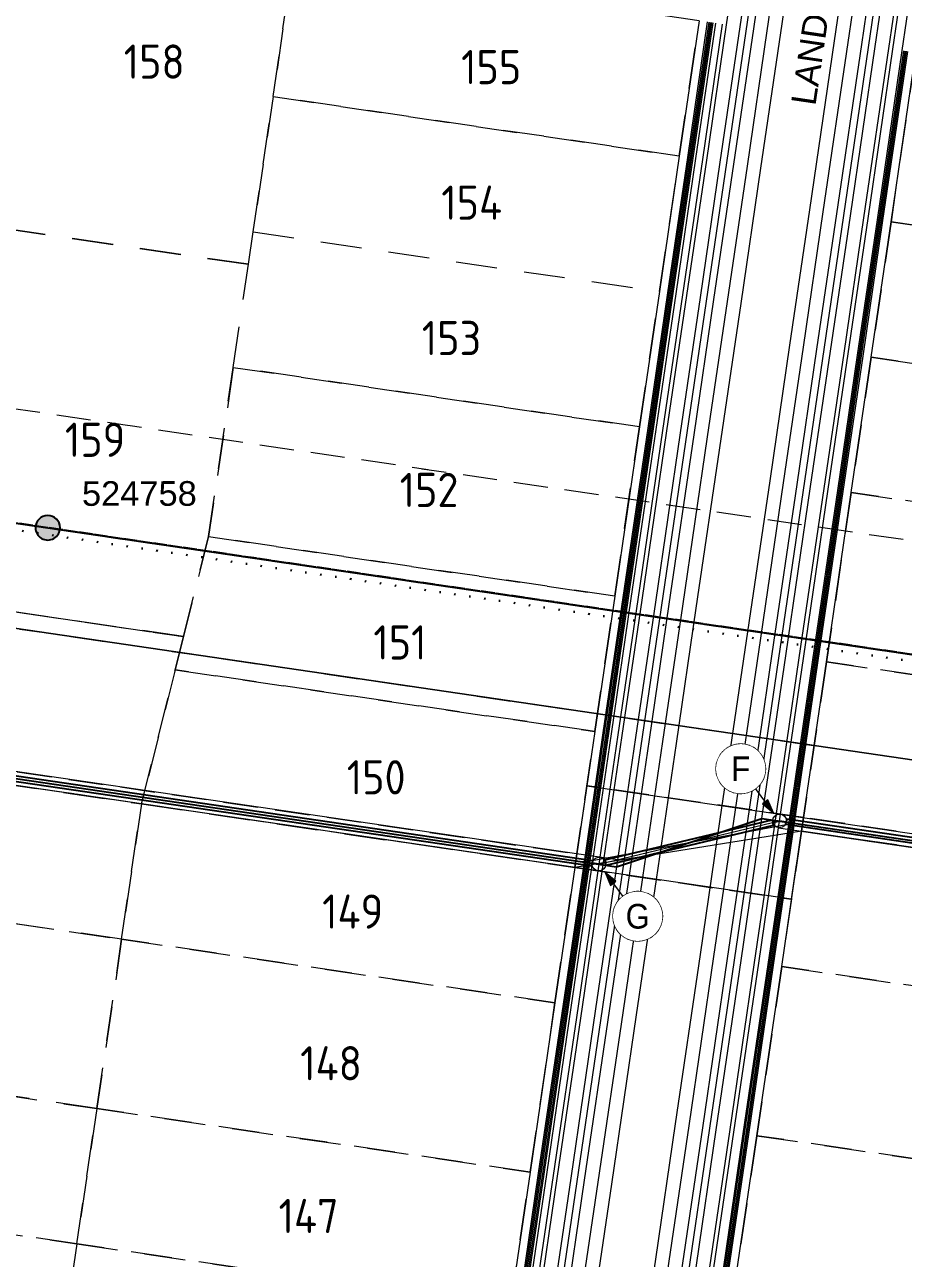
# Model space of a CAD drawing. Header units: metres. Extents: x 302924 to 306036, y 6267404 to 6269261.
# Drawn here: x 303963.4 to 304027.6, y 6268661.3 to 6268751.4 of the extents above; entities that cross this region are included whole.
import ezdxf
from ezdxf.enums import TextEntityAlignment as Align

# ---------------------------------------------------------------- set-up
doc = ezdxf.new("R2010")
doc.units = ezdxf.units.M
doc.set_wipeout_variables(frame=1)
for name, pattern in [('Cable Exist OH', [1, 1, 0]), ('Cable Remove', [1, 0, -1]), ('Dash', [5, 3, -2]), ('DASHED', [19.05, 12.7, -6.35]), ('HIDDEN2', [0.1875, 0.125, -0.0625])]:
    doc.linetypes.add(name, pattern=pattern)
doc.layers.get('0').update_dxf_attribs({"color": 6})
doc.layers.add('. Const Lines _SP', color=251, linetype='Continuous', lineweight=0, plot=False, transparency=0.4)
doc.layers.add('._ MGA Trench Outline (PL)', color=248, linetype='Continuous', lineweight=0, plot=False, transparency=0.6)
for name, color, linetype, lineweight, plot in [('. Const Lines Circles _SP', 251, 'Continuous', 0, False), ('._Cable_EW_70mm_Proposed', 90, 'Cable #', 0, False), ('._Cable_HV_240mm_Al_Proposed', 11, 'Cable x', 0, False), ('._Trenching HV_SP', 56, 'IE Trench HV', 0, False)]:
    doc.layers.add(name, color=color, linetype=linetype, lineweight=lineweight, plot=plot)
for name, color, linetype, lineweight, true_color, plot, transparency in [('. Const Lines_HV', 7, 'Continuous', 0, 0x990000, False, 0.4), ('. Const Lines_LV', 7, 'Continuous', 0, 0x000099, False, 0.4), ('. Const Lines_SL', 7, 'Continuous', 0, 0x009999, False, 0.4), ('. Const Lines_SP_Trench (PL)', 7, 'Continuous', 0, 0x990099, False, 0.4)]:
    doc.layers.add(name, color=color, linetype=linetype, lineweight=lineweight, true_color=true_color, plot=plot, transparency=transparency)
doc.layers.add('_Kerb Line_SP', color=60, linetype='Continuous', lineweight=13, transparency=0.6)
for name, color, linetype, lineweight in [('_Lot Layout Future', 151, 'Continuous', 13), ('_Lot Layout Future - Lot No', 155, 'Continuous', 13), ('_User Miscellaneous3', 51, 'Continuous', 13), ('_User_EW_Final', 82, 'Continuous', 20), ('_User_HV_Final', 1, 'Continuous', 25), ('_User_TR_Final', 6, 'Continuous', 25), ('Cadastre Easements_SP_NEW', 52, 'DASHED', 15), ('Cadastre Land Parcels_SP_EXT', 118, 'Continuous', 15), ('Cadastre Other Property_SP_EXT', 138, 'DASHED', 15), ('Cadastre Road Names_SP_HV_LV_SL_EXT', 211, 'Continuous', 15), ('MEN Earth', 3, 'Continuous', 20)]:
    doc.layers.add(name, color=color, linetype=linetype, lineweight=lineweight)
for name, color, linetype in [('Duct_SP_NEW', 2, 'Continuous'), ('OH_Details_SP_MISC', 7, 'Continuous'), ('SupportsOH_SP_TR_HV_LV_SL_EXT', 7, 'Continuous'), ('SupportsOH_SP_TR_HV_LV_SL_MOD', 3, 'Continuous'), ('Trench_SP_NEW', 2, 'Continuous')]:
    doc.layers.add(name, color=color, linetype=linetype)
doc.styles.add('LotNum', font='isocp.shx')
doc.styles.add('POLE_LABEL', font='arial.ttf', dxfattribs={"height": 2})
doc.styles.get("Standard").update_dxf_attribs({"font": 'arial.ttf'})
doc.linetypes.add('Cable #', pattern='A,4,-0.1,["#",Standard,S=1.6,R=0,X=0,Y=-0.8],-1.35', length=5.45)
doc.linetypes.add('Cable E UG', pattern='A,5,-0.1,["E",Standard,S=1.5,R=0,X=0,Y=-0.75],-1.45', length=6.55)
doc.linetypes.add('Cable x', pattern='A,5,-0.05,["X",Standard,S=1.5,R=0,X=0,Y=-0.75],-1.45', length=6.5)
doc.linetypes.add('IE Trench HV', pattern='A,4,-0.4,["/",Standard,S=2,R=0,X=0.25,Y=-1],-1.6', length=6)

# ---------------------------------------------------------------- blocks, each defined once
blk = doc.blocks.new('POLE_EXT')
blk.add_hatch(color=256).paths.add_polyline_path([(-0.9, 0, 1), (0.9, 0, 1)])
blk.add_lwpolyline([(-0.9, 0, 1), (0.9, 0, 1)], format="xyb", close=True)
at = {"flags": 8}
blk.add_attdef('pNumber', text='', height=1.8, dxfattribs=at).set_placement((2.5, 2.5), align=Align.MIDDLE_CENTER)
at = {"style": 'POLE_LABEL', "flags": 9}
for tag, p in [('STRUCTURE_PLANT_NUMBER', (1.355, 0.028)), ('STREET_CODE', (1.355, -0.2))]:
    blk.add_attdef(tag, text='', height=0.2, dxfattribs=at).set_placement(p, align=Align.MIDDLE_LEFT)
at = {"flags": 9}
for tag, p in [('OWNED_BY', (1.355, -0.4)), ('SPECIAL_USE', (1.355, -0.8)), ('STATE', (1.355, -1)), ('PARENT', (1.355, -0.6)), ('cLV', (1.355, -1.4)), ('hDepth', (1.355, -1.6)), ('hDia', (1.355, -1.8)), ('USAGE', (1.355, -1.2)), ('cHV', (1.355, -2)), ('LBRACKET', (1.355, -2.2)), ('LExisting', (1.355, -2.4)), ('LANTNUMBER', (1.355, -2.6)), ('LOther', (1.355, -2.8)), ('cLinedev', (1.355, -3.4)), ('LRemove', (1.355, -3)), ('LEGEND', (1.355, -3.2)), ('LOCATION', (1.355, -3.6)), ('pExisting', (1.355, -3.8)), ('pFooting', (1.355, -4.4)), ('pNew', (1.355, -4.6)), ('PFNUMBER', (1.355, -4)), ('NEWPFNUMBER', (1.355, -4.2)), ('pRelocate', (1.355, -5)), ('pRemove', (1.355, -5.2)), ('pReplace', (1.355, -5.4)), ('cspan', (1.355, -6)), ('STREETNAME', (1.355, -6.2)), ('SUBURB', (1.355, -6.4)), ('pStay', (1.355, -5.6)), ('pType', (1.355, -5.8)), ('OPERATED_BY', (1.355, -7.014)), ('NOTES', (1.355, -6.6)), ('MAINTAINED_BY', (1.355, -6.814))]:
    blk.add_attdef(tag, text='', height=0.2, dxfattribs=at).set_placement(p, align=Align.MIDDLE_LEFT)
at = {"flags": 1}
blk.add_attdef('Z', (1.355, -7.328), '', height=0.2, dxfattribs=at)
blk = doc.blocks.new('*U85')
h = blk.add_hatch(color=256)
h.dxf.hatch_style = 1
h.paths.add_polyline_path([(1.991, -2.258), (1.59, -2.556), (2.388, -3.209)])
blk.add_line((2.388, -3.209), (1.074, -1.444))
at = {"linetype": 'Continuous', "flags": 128}
blk.add_lwpolyline([(0, 1.8), (-0.088, 1.798), (-0.176, 1.791), (-0.264, 1.781), (-0.351, 1.765), (-0.437, 1.746), (-0.523, 1.722), (-0.606, 1.695), (-0.689, 1.663), (-0.77, 1.627), (-0.849, 1.587), (-0.925, 1.544), (-1, 1.497), (-1.072, 1.446), (-1.142, 1.391), (-1.209, 1.334), (-1.273, 1.273), (-1.334, 1.209), (-1.391, 1.142), (-1.446, 1.072), (-1.497, 1), (-1.544, 0.925), (-1.587, 0.849), (-1.627, 0.77), (-1.663, 0.689), (-1.695, 0.606), (-1.722, 0.523), (-1.746, 0.437), (-1.765, 0.351), (-1.781, 0.264), (-1.791, 0.176), (-1.798, 0.088), (-1.8, 0), (-1.798, -0.088), (-1.791, -0.176), (-1.781, -0.264), (-1.765, -0.351), (-1.746, -0.437), (-1.722, -0.523), (-1.695, -0.606), (-1.663, -0.689), (-1.627, -0.77), (-1.587, -0.849), (-1.544, -0.925), (-1.497, -1), (-1.446, -1.072), (-1.391, -1.142), (-1.334, -1.209), (-1.273, -1.273), (-1.209, -1.334), (-1.142, -1.391), (-1.072, -1.446), (-1, -1.497), (-0.925, -1.544), (-0.849, -1.587), (-0.77, -1.627), (-0.689, -1.663), (-0.606, -1.695), (-0.523, -1.722), (-0.437, -1.746), (-0.351, -1.765), (-0.264, -1.781), (-0.176, -1.791), (-0.088, -1.798), (0, -1.8), (0.088, -1.798), (0.176, -1.791), (0.264, -1.781), (0.351, -1.765), (0.437, -1.746), (0.523, -1.722), (0.606, -1.695), (0.689, -1.663), (0.77, -1.627), (0.849, -1.587), (0.925, -1.544), (1, -1.497), (1.072, -1.446), (1.142, -1.391), (1.209, -1.334), (1.273, -1.273), (1.334, -1.209), (1.391, -1.142), (1.446, -1.072), (1.497, -1), (1.544, -0.925), (1.587, -0.849), (1.627, -0.77), (1.663, -0.689), (1.695, -0.606), (1.722, -0.523), (1.746, -0.437), (1.765, -0.351), (1.781, -0.264), (1.791, -0.176), (1.798, -0.088), (1.8, 0), (1.798, 0.088), (1.791, 0.176), (1.781, 0.264), (1.765, 0.351), (1.746, 0.437), (1.722, 0.523), (1.695, 0.606), (1.663, 0.689), (1.627, 0.77), (1.587, 0.849), (1.544, 0.925), (1.497, 1), (1.446, 1.072), (1.391, 1.142), (1.334, 1.209), (1.273, 1.273), (1.209, 1.334), (1.142, 1.391), (1.072, 1.446), (1, 1.497), (0.925, 1.544), (0.849, 1.587), (0.77, 1.627), (0.689, 1.663), (0.606, 1.695), (0.523, 1.722), (0.437, 1.746), (0.351, 1.765), (0.264, 1.781), (0.176, 1.791), (0.088, 1.798)], close=True, dxfattribs=at)
at = {"flags": 128}
blk.add_lwpolyline([(1.991, -2.258), (1.59, -2.556), (2.388, -3.209), (1.991, -2.258)], dxfattribs=at)
blk.add_circle((0, 0), 1.8)
at = {"width": 0.9}
blk.add_attdef('CODE', text='', height=1.8, dxfattribs=at).set_placement((0, 0), align=Align.MIDDLE_CENTER)
at = {"flags": 1}
blk.add_attdef('Z', (0, 0), '', height=0.2, dxfattribs=at)
at = {"linetype": 'Continuous'}
blk.add_wipeout([(0, 1.8), (-0.088, 1.798), (-0.176, 1.791), (-0.264, 1.781), (-0.351, 1.765), (-0.437, 1.746), (-0.523, 1.722), (-0.606, 1.695), (-0.689, 1.663), (-0.77, 1.627), (-0.849, 1.587), (-0.925, 1.544), (-1, 1.497), (-1.072, 1.446), (-1.142, 1.391), (-1.209, 1.334), (-1.273, 1.273), (-1.334, 1.209), (-1.391, 1.142), (-1.446, 1.072), (-1.497, 1), (-1.544, 0.925), (-1.587, 0.849), (-1.627, 0.77), (-1.663, 0.689), (-1.695, 0.606), (-1.722, 0.523), (-1.746, 0.437), (-1.765, 0.351), (-1.781, 0.264), (-1.791, 0.176), (-1.798, 0.088), (-1.8, 0), (-1.798, -0.088), (-1.791, -0.176), (-1.781, -0.264), (-1.765, -0.351), (-1.746, -0.437), (-1.722, -0.523), (-1.695, -0.606), (-1.663, -0.689), (-1.627, -0.77), (-1.587, -0.849), (-1.544, -0.925), (-1.497, -1), (-1.446, -1.072), (-1.391, -1.142), (-1.334, -1.209), (-1.273, -1.273), (-1.209, -1.334), (-1.142, -1.391), (-1.072, -1.446), (-1, -1.497), (-0.925, -1.544), (-0.849, -1.587), (-0.77, -1.627), (-0.689, -1.663), (-0.606, -1.695), (-0.523, -1.722), (-0.437, -1.746), (-0.351, -1.765), (-0.264, -1.781), (-0.176, -1.791), (-0.088, -1.798), (0, -1.8), (0.088, -1.798), (0.176, -1.791), (0.264, -1.781), (0.351, -1.765), (0.437, -1.746), (0.523, -1.722), (0.606, -1.695), (0.689, -1.663), (0.77, -1.627), (0.849, -1.587), (0.925, -1.544), (1, -1.497), (1.072, -1.446), (1.142, -1.391), (1.209, -1.334), (1.273, -1.273), (1.334, -1.209), (1.391, -1.142), (1.446, -1.072), (1.497, -1), (1.544, -0.925), (1.587, -0.849), (1.627, -0.77), (1.663, -0.689), (1.695, -0.606), (1.722, -0.523), (1.746, -0.437), (1.765, -0.351), (1.781, -0.264), (1.791, -0.176), (1.798, -0.088), (1.8, 0), (1.798, 0.088), (1.791, 0.176), (1.781, 0.264), (1.765, 0.351), (1.746, 0.437), (1.722, 0.523), (1.695, 0.606), (1.663, 0.689), (1.627, 0.77), (1.587, 0.849), (1.544, 0.925), (1.497, 1), (1.446, 1.072), (1.391, 1.142), (1.334, 1.209), (1.273, 1.273), (1.209, 1.334), (1.142, 1.391), (1.072, 1.446), (1, 1.497), (0.925, 1.544), (0.849, 1.587), (0.77, 1.627), (0.689, 1.663), (0.606, 1.695), (0.523, 1.722), (0.437, 1.746), (0.351, 1.765), (0.264, 1.781), (0.176, 1.791), (0.088, 1.798)], dxfattribs=at)
blk = doc.blocks.new('*U86')
h = blk.add_hatch(color=256)
h.dxf.hatch_style = 1
h.paths.add_polyline_path([(-1.991, 2.258), (-1.59, 2.556), (-2.388, 3.209)])
blk.add_line((-2.388, 3.209), (-1.074, 1.444))
at = {"flags": 128}
blk.add_lwpolyline([(-1.991, 2.258), (-1.59, 2.556), (-2.388, 3.209), (-1.991, 2.258)], dxfattribs=at)
at = {"linetype": 'Continuous', "flags": 128}
blk.add_lwpolyline([(0, 1.8), (-0.088, 1.798), (-0.176, 1.791), (-0.264, 1.781), (-0.351, 1.765), (-0.437, 1.746), (-0.523, 1.722), (-0.606, 1.695), (-0.689, 1.663), (-0.77, 1.627), (-0.849, 1.587), (-0.925, 1.544), (-1, 1.497), (-1.072, 1.446), (-1.142, 1.391), (-1.209, 1.334), (-1.273, 1.273), (-1.334, 1.209), (-1.391, 1.142), (-1.446, 1.072), (-1.497, 1), (-1.544, 0.925), (-1.587, 0.849), (-1.627, 0.77), (-1.663, 0.689), (-1.695, 0.606), (-1.722, 0.523), (-1.746, 0.437), (-1.765, 0.351), (-1.781, 0.264), (-1.791, 0.176), (-1.798, 0.088), (-1.8, 0), (-1.798, -0.088), (-1.791, -0.176), (-1.781, -0.264), (-1.765, -0.351), (-1.746, -0.437), (-1.722, -0.523), (-1.695, -0.606), (-1.663, -0.689), (-1.627, -0.77), (-1.587, -0.849), (-1.544, -0.925), (-1.497, -1), (-1.446, -1.072), (-1.391, -1.142), (-1.334, -1.209), (-1.273, -1.273), (-1.209, -1.334), (-1.142, -1.391), (-1.072, -1.446), (-1, -1.497), (-0.925, -1.544), (-0.849, -1.587), (-0.77, -1.627), (-0.689, -1.663), (-0.606, -1.695), (-0.523, -1.722), (-0.437, -1.746), (-0.351, -1.765), (-0.264, -1.781), (-0.176, -1.791), (-0.088, -1.798), (0, -1.8), (0.088, -1.798), (0.176, -1.791), (0.264, -1.781), (0.351, -1.765), (0.437, -1.746), (0.523, -1.722), (0.606, -1.695), (0.689, -1.663), (0.77, -1.627), (0.849, -1.587), (0.925, -1.544), (1, -1.497), (1.072, -1.446), (1.142, -1.391), (1.209, -1.334), (1.273, -1.273), (1.334, -1.209), (1.391, -1.142), (1.446, -1.072), (1.497, -1), (1.544, -0.925), (1.587, -0.849), (1.627, -0.77), (1.663, -0.689), (1.695, -0.606), (1.722, -0.523), (1.746, -0.437), (1.765, -0.351), (1.781, -0.264), (1.791, -0.176), (1.798, -0.088), (1.8, 0), (1.798, 0.088), (1.791, 0.176), (1.781, 0.264), (1.765, 0.351), (1.746, 0.437), (1.722, 0.523), (1.695, 0.606), (1.663, 0.689), (1.627, 0.77), (1.587, 0.849), (1.544, 0.925), (1.497, 1), (1.446, 1.072), (1.391, 1.142), (1.334, 1.209), (1.273, 1.273), (1.209, 1.334), (1.142, 1.391), (1.072, 1.446), (1, 1.497), (0.925, 1.544), (0.849, 1.587), (0.77, 1.627), (0.689, 1.663), (0.606, 1.695), (0.523, 1.722), (0.437, 1.746), (0.351, 1.765), (0.264, 1.781), (0.176, 1.791), (0.088, 1.798)], close=True, dxfattribs=at)
blk.add_circle((0, 0), 1.8)
at = {"width": 0.9}
blk.add_attdef('CODE', text='', height=1.8, dxfattribs=at).set_placement((0, 0), align=Align.MIDDLE_CENTER)
at = {"flags": 1}
blk.add_attdef('Z', (0, 0), '', height=0.2, dxfattribs=at)
at = {"linetype": 'Continuous'}
blk.add_wipeout([(0, 1.8), (-0.088, 1.798), (-0.176, 1.791), (-0.264, 1.781), (-0.351, 1.765), (-0.437, 1.746), (-0.523, 1.722), (-0.606, 1.695), (-0.689, 1.663), (-0.77, 1.627), (-0.849, 1.587), (-0.925, 1.544), (-1, 1.497), (-1.072, 1.446), (-1.142, 1.391), (-1.209, 1.334), (-1.273, 1.273), (-1.334, 1.209), (-1.391, 1.142), (-1.446, 1.072), (-1.497, 1), (-1.544, 0.925), (-1.587, 0.849), (-1.627, 0.77), (-1.663, 0.689), (-1.695, 0.606), (-1.722, 0.523), (-1.746, 0.437), (-1.765, 0.351), (-1.781, 0.264), (-1.791, 0.176), (-1.798, 0.088), (-1.8, 0), (-1.798, -0.088), (-1.791, -0.176), (-1.781, -0.264), (-1.765, -0.351), (-1.746, -0.437), (-1.722, -0.523), (-1.695, -0.606), (-1.663, -0.689), (-1.627, -0.77), (-1.587, -0.849), (-1.544, -0.925), (-1.497, -1), (-1.446, -1.072), (-1.391, -1.142), (-1.334, -1.209), (-1.273, -1.273), (-1.209, -1.334), (-1.142, -1.391), (-1.072, -1.446), (-1, -1.497), (-0.925, -1.544), (-0.849, -1.587), (-0.77, -1.627), (-0.689, -1.663), (-0.606, -1.695), (-0.523, -1.722), (-0.437, -1.746), (-0.351, -1.765), (-0.264, -1.781), (-0.176, -1.791), (-0.088, -1.798), (0, -1.8), (0.088, -1.798), (0.176, -1.791), (0.264, -1.781), (0.351, -1.765), (0.437, -1.746), (0.523, -1.722), (0.606, -1.695), (0.689, -1.663), (0.77, -1.627), (0.849, -1.587), (0.925, -1.544), (1, -1.497), (1.072, -1.446), (1.142, -1.391), (1.209, -1.334), (1.273, -1.273), (1.334, -1.209), (1.391, -1.142), (1.446, -1.072), (1.497, -1), (1.544, -0.925), (1.587, -0.849), (1.627, -0.77), (1.663, -0.689), (1.695, -0.606), (1.722, -0.523), (1.746, -0.437), (1.765, -0.351), (1.781, -0.264), (1.791, -0.176), (1.798, -0.088), (1.8, 0), (1.798, 0.088), (1.791, 0.176), (1.781, 0.264), (1.765, 0.351), (1.746, 0.437), (1.722, 0.523), (1.695, 0.606), (1.663, 0.689), (1.627, 0.77), (1.587, 0.849), (1.544, 0.925), (1.497, 1), (1.446, 1.072), (1.391, 1.142), (1.334, 1.209), (1.273, 1.273), (1.209, 1.334), (1.142, 1.391), (1.072, 1.446), (1, 1.497), (0.925, 1.544), (0.849, 1.587), (0.77, 1.627), (0.689, 1.663), (0.606, 1.695), (0.523, 1.722), (0.437, 1.746), (0.351, 1.765), (0.264, 1.781), (0.176, 1.791), (0.088, 1.798)], dxfattribs=at)

msp = doc.modelspace()

# ---------------------------------------------------------------- linework, layer by layer
at = {"layer": '. Const Lines _SP', "linetype": 'Continuous', "lineweight": 0, "flags": 128}
for points in [[(304004.5019, 6268695.8298), (304085.3358, 6268683.964)], [(304005.3793, 6268690.1017), (304018.5777, 6268693.2582)], [(304017.2915, 6268693.447), (304085.2631, 6268683.4693)], [(304018.5051, 6268692.7635), (304085.1905, 6268682.9746)]]:
    msp.add_lwpolyline(points, dxfattribs=at)
at = {"layer": '. Const Lines Circles _SP', "lineweight": 0}
for centre in [(304018.5777, 6268693.2582), (304005.3793, 6268690.1017)]:
    msp.add_circle(centre, 0.5, dxfattribs=at)
at = {"layer": '. Const Lines_HV', "linetype": 'Continuous', "lineweight": 0, "flags": 128}
for points in [[(304017.5708, 6268764.2017), (304015.676, 6268751.2951), (304014.2236, 6268741.4011), (304012.7712, 6268731.5072), (304011.3189, 6268721.6132), (304009.5036, 6268709.2458), (304008.0511, 6268699.3517), (304006.5929, 6268689.4182), (304005.1405, 6268679.5243), (304003.3251, 6268667.1568), (304001.8728, 6268657.2628)], [(304019.5484, 6268763.903), (304017.6548, 6268751.0046), (304016.2024, 6268741.1107), (304014.75, 6268731.2167), (304013.2977, 6268721.3228), (304011.4824, 6268708.9553), (304010.0299, 6268699.0613), (304008.5717, 6268689.1277), (304007.1193, 6268679.2338), (304005.3039, 6268666.8663), (304003.8515, 6268656.9724)]]:
    msp.add_lwpolyline(points, dxfattribs=at)
at = {"layer": '. Const Lines_LV', "linetype": 'Continuous', "lineweight": 0, "flags": 128}
for points in [[(304016.582, 6268764.351), (304014.6866, 6268751.4403), (304013.2342, 6268741.5464), (304011.7818, 6268731.6524), (304010.3295, 6268721.7585), (304008.5142, 6268709.391), (304007.0617, 6268699.497), (304005.6035, 6268689.5635), (304004.1511, 6268679.6695), (304002.3357, 6268667.302), (304000.8834, 6268657.4081)], [(304018.5596, 6268764.0523), (304016.6654, 6268751.1498), (304015.213, 6268741.2559), (304013.7606, 6268731.362), (304012.3083, 6268721.468), (304010.493, 6268709.1006), (304009.0405, 6268699.2065), (304007.5823, 6268689.273), (304006.1299, 6268679.379), (304004.3145, 6268667.0116), (304002.8621, 6268657.1176)], [(304020.5372, 6268763.7537), (304018.6442, 6268750.8593), (304017.1918, 6268740.9654), (304015.7394, 6268731.0715), (304014.287, 6268721.1775), (304012.4718, 6268708.8101), (304011.0193, 6268698.916), (304009.5611, 6268688.9825), (304008.1087, 6268679.0886), (304006.2933, 6268666.7211), (304004.8409, 6268656.8271)]]:
    msp.add_lwpolyline(points, dxfattribs=at)
at = {"layer": '. Const Lines_SP_Trench (PL)', "linetype": 'Continuous', "lineweight": 0, "flags": 128}
msp.add_lwpolyline([(304014.3898, 6268751.4839), (304012.9374, 6268741.59), (304011.485, 6268731.696), (304010.0326, 6268721.802), (304008.2174, 6268709.4346), (304006.7649, 6268699.5406), (304005.3067, 6268689.607), (304003.8543, 6268679.7131), (304002.0389, 6268667.3456), (304000.5865, 6268657.4516)], dxfattribs=at)
at = {"layer": '_Kerb Line_SP', "linetype": 'Continuous', "flags": 128}
msp.add_lwpolyline([(304078.4198, 6268624.4559), (304102.3787, 6268787.6766, 0.450994), (304094.1558, 6268797.4103, 0.0079076), (304070.9429, 6268797.3797), (304039.0463, 6268796.558, 0.3648308), (304030.8542, 6268789.2965), (304008.1789, 6268634.8113)], format="xyb", dxfattribs=at)
at = {"layer": '_Lot Layout Future', "linetype": 'Dash', "transparency": 33554585}
for points in [[(304060.1988, 6268744.7593), (304028.5381, 6268749.4069), (304026.7227, 6268737.0395), (304058.3834, 6268732.3918)], [(304058.3834, 6268732.3918), (304026.7227, 6268737.0395), (304025.2703, 6268727.1455), (304056.9311, 6268722.4979)], [(304056.9311, 6268722.4979), (304025.2703, 6268727.1455), (304023.8179, 6268717.2515), (304055.4787, 6268712.6039)], [(304055.4787, 6268712.6039), (304023.8179, 6268717.2515), (304022.0025, 6268704.8841), (304053.6632, 6268700.2364)], [(304053.6632, 6268700.2364), (304022.0025, 6268704.8841), (304020.1871, 6268692.5166), (304051.8478, 6268687.869)], [(304051.8478, 6268687.869), (304020.1871, 6268692.5166), (304018.7347, 6268682.6226), (304050.3954, 6268677.975)], [(304050.3954, 6268677.975), (304018.7347, 6268682.6226), (304016.9193, 6268670.2552), (304048.58, 6268665.6075)], [(304048.58, 6268665.6075), (304016.9193, 6268670.2552), (304015.4669, 6268660.3612), (304047.1276, 6268655.7136)], [(303998.9046, 6268657.6985), (303967.2439, 6268662.3463), (303965.7915, 6268652.4523), (303997.5848, 6268647.7869)]]:
    msp.add_lwpolyline(points, close=True, dxfattribs=at)
for points in [[(303974.4136, 6268704.2898), (303975.0235, 6268706.727), (303957.9469, 6268709.2339), (303935.0673, 6268712.5926, -0.0208149), (303936.5724, 6268699.6972), (303971.964, 6268694.5017)], [(303971.964, 6268694.5017), (303936.5724, 6268699.6972, -0.0163165), (303936.9992, 6268689.5274), (303970.5117, 6268684.6078)], [(303970.5117, 6268684.6078), (303936.9992, 6268689.5274, -0.0201728), (303936.6089, 6268676.9507), (303968.6962, 6268672.2403)], [(303968.6962, 6268672.2403), (303936.6089, 6268676.9507, -0.0160441), (303935.5754, 6268666.9953), (303967.2439, 6268662.3463)], [(303967.2439, 6268662.3463), (303935.5754, 6268666.9953, -0.0025013), (303935.3565, 6268665.4499), (303934.2099, 6268657.0885), (303965.7915, 6268652.4523)]]:
    msp.add_lwpolyline(points, format="xyb", close=True, dxfattribs=at)
at = {"layer": 'Cadastre Easements_SP_NEW', "color": 2, "ltscale": 0.2}
msp.add_lwpolyline([(304083.6538, 6268684.2109), (304020.3323, 6268693.506), (304020.1871, 6268692.5166), (304083.5085, 6268683.2213)], close=True, dxfattribs=at)
at = {"layer": 'Cadastre Land Parcels_SP_EXT', "linetype": 'Continuous'}
for points in [[(304172.2997, 6268692.523), (304179.2785, 6268740.16), (303934.5604, 6268776.5535), (303895.2382, 6268782.3999), (303860.356, 6268787.5873), (303857.464, 6268766.026), (303854.4032, 6268743.2121), (303851.7737, 6268723.6085), (304170.0147, 6268676.9295), (304172.2997, 6268692.523)], [(304170.0147, 6268676.9295), (303851.7737, 6268723.6085), (303842.2536, 6268660.1704), (303917.1958, 6268649.2305), (303933.0275, 6268646.9186), (303964.6899, 6268642.2965), (303996.3514, 6268637.6743), (304012.183, 6268635.3632), (304043.8454, 6268630.7399), (304075.5077, 6268626.1175), (304091.3384, 6268623.8062), (304125.9696, 6268618.7491), (304160.7015, 6268613.6781), (304170.0147, 6268676.9295)]]:
    msp.add_lwpolyline(points, close=True, dxfattribs=at)
at = {"layer": 'Duct_SP_NEW'}
for p, q in [((304005.8191, 6268690.4125), (304018.0449, 6268693.3364)), ((304005.9121, 6268690.0235), (304018.1379, 6268692.9474)), ((304018.0449, 6268693.3364), (304018.0914, 6268693.1419)), ((304018.1379, 6268692.9474), (304018.0914, 6268693.1419)), ((304019.0434, 6268692.9877), (304019.0724, 6268693.1856)), ((304084.7394, 6268683.344), (304019.0434, 6268692.9877)), ((304019.1014, 6268693.3835), (304019.0724, 6268693.1856)), ((304084.7975, 6268683.7398), (304019.1014, 6268693.3835)), ((304004.8556, 6268689.9765), (304004.8846, 6268690.1744)), ((304004.9136, 6268690.3722), (304004.8846, 6268690.1744)), ((304005.8191, 6268690.4125), (304005.8656, 6268690.218)), ((304005.9121, 6268690.0235), (304005.8656, 6268690.218))]:
    msp.add_line(p, q, dxfattribs=at)
at = {"layer": 'Trench_SP_NEW', "color": 2, "linetype": 'IE Trench HV', "flags": 128}
for points in [[(304018.0914, 6268693.1419), (304018.5777, 6268693.2582)], [(304018.5777, 6268693.2582), (304019.0724, 6268693.1856)], [(304005.8656, 6268690.218), (304005.3793, 6268690.1017), (304004.8846, 6268690.1743)]]:
    msp.add_lwpolyline(points, dxfattribs=at)

# ---------------------------------------------------------------- block references
at = {"layer": 'SupportsOH_SP_TR_HV_LV_SL_MOD'}
ref = msp.add_blockref('POLE_EXT', (303965.112, 6268714.683), dxfattribs=dict(at, rotation=0.02981199448315409))
ref.add_attrib('ASSET_NUM', '524758', dxfattribs={"layer": 'SupportsOH_SP_TR_HV_LV_SL_EXT', "height": 1.8, "rotation": 0.029812, "style": 'POLE_LABEL'}).set_placement((303971.8062, 6268717.1865), align=Align.MIDDLE_CENTER)

# ---------------------------------------------------------------- texts
at = {"layer": 'Cadastre Road Names_SP_HV_LV_SL_EXT'}
msp.add_text('LANDON ST', height=1.8, rotation=81.610379, dxfattribs=at).set_placement((304021.1936, 6268745.4716))

# ---------------------------------------------------------------- next in the draw order: texts
at = {"layer": '_Lot Layout Future - Lot No', "linetype": 'Continuous', "transparency": 33554585, "char_height": 2.5, "attachment_point": 5, "style": 'LotNum', "bg_fill": 3, "box_fill_scale": 1.1, "bg_fill_color": 256, "bg_fill_transparency": 0}
for s, insert in [('158', (303972.8895, 6268748.7474)), ('155', (303997.5095, 6268748.3474)), ('154', (303996.0872, 6268738.4419)), ('153', (303994.6095, 6268728.5474)), ('159', (303968.5718, 6268721.1129)), ('152', (303992.9695, 6268717.4474)), ('151', (303990.8434, 6268706.3005)), ('150', (303989.1095, 6268696.4474)), ('149', (303987.3918, 6268686.6329)), ('148', (303985.8095, 6268675.5474)), ('147', (303984.1695, 6268664.3874))]:
    msp.add_mtext(s, dxfattribs=dict(at, insert=insert))

# ---------------------------------------------------------------- next in the draw order: linework, layer by layer
at = {"layer": '. Const Lines _SP', "linetype": 'Continuous', "lineweight": 0, "flags": 128}
for points in [[(304006.7381, 6268690.4076), (303933.6744, 6268701.1334)], [(304006.6655, 6268689.9129), (303933.4879, 6268700.6554)], [(304019.4551, 6268687.53), (303933.5292, 6268700.144)]]:
    msp.add_lwpolyline(points, dxfattribs=at)
at = {"layer": '. Const Lines_HV', "linetype": 'Continuous', "lineweight": 0, "flags": 128}
for points in [[(303992.8135, 6268540.811), (303994.2673, 6268550.7056), (303995.7212, 6268560.5993), (303997.5384, 6268572.9678), (303999.3555, 6268585.3353), (304001.5359, 6268600.1766), (304002.9897, 6268610.0714), (304005.0251, 6268623.9233), (304006.8455, 6268636.3089), (304008.7056, 6268648.7271), (304010.5199, 6268661.0874), (304011.9723, 6268670.9813), (304013.7877, 6268683.3488), (304015.2401, 6268693.2428), (304017.0555, 6268705.6102), (304018.871, 6268717.9777), (304020.3233, 6268727.8717), (304021.7757, 6268737.7656), (304023.5911, 6268750.1331), (304025.4858, 6268763.0388), (304029.6778, 6268790.3309)], [(303994.7922, 6268540.5202), (303996.2461, 6268550.4149), (303997.7, 6268560.3085), (303999.5171, 6268572.677), (304001.3342, 6268585.0446), (304003.5146, 6268599.8859), (304004.9685, 6268609.7807), (304007.0039, 6268623.6326), (304008.8239, 6268636.0153), (304010.6839, 6268648.4338), (304012.4987, 6268660.7969), (304013.9511, 6268670.6909), (304015.7665, 6268683.0583), (304017.2189, 6268692.9523), (304019.0343, 6268705.3198), (304020.8498, 6268717.6872), (304022.3021, 6268727.5812), (304023.7545, 6268737.4752), (304025.5699, 6268749.8426), (304027.4636, 6268762.7417), (304031.5428, 6268789.2997)]]:
    msp.add_lwpolyline(points, dxfattribs=at)
at = {"layer": '. Const Lines_LV', "linetype": 'Continuous', "lineweight": 0, "flags": 128}
for points in [[(303991.8241, 6268540.9563), (303993.278, 6268550.851), (303994.7318, 6268560.7447), (303996.549, 6268573.1131), (303998.3661, 6268585.4807), (304000.5465, 6268600.322), (304002.0004, 6268610.2168), (304004.0357, 6268624.0687), (304005.8563, 6268636.4556), (304007.7164, 6268648.8738), (304009.5305, 6268661.2326), (304010.9829, 6268671.1266), (304012.7983, 6268683.494), (304014.2507, 6268693.388), (304016.0661, 6268705.7555), (304017.8816, 6268718.1229), (304019.3339, 6268728.0169), (304020.7863, 6268737.9109), (304022.6017, 6268750.2783), (304024.4969, 6268763.1873), (304028.7452, 6268790.8464)], [(303993.8028, 6268540.6656), (303995.2567, 6268550.5602), (303996.7106, 6268560.4539), (303998.5277, 6268572.8224), (304000.3448, 6268585.19), (304002.5252, 6268600.0313), (304003.9791, 6268609.926), (304006.0145, 6268623.7779), (304007.8347, 6268636.1621), (304009.6947, 6268648.5805), (304011.5093, 6268660.9421), (304012.9617, 6268670.8361), (304014.7771, 6268683.2036), (304016.2295, 6268693.0975), (304018.0449, 6268705.465), (304019.8604, 6268717.8325), (304021.3127, 6268727.7264), (304022.7651, 6268737.6204), (304024.5805, 6268749.9879), (304026.4747, 6268762.8903), (304030.6103, 6268789.8153)], [(303995.7816, 6268540.3748), (303997.2355, 6268550.2695), (303998.6893, 6268560.1631), (304000.5065, 6268572.5317), (304002.3236, 6268584.8992), (304004.504, 6268599.7406), (304005.9579, 6268609.6353), (304007.9932, 6268623.4872), (304009.813, 6268635.8686), (304011.6731, 6268648.2871), (304013.4881, 6268660.6517), (304014.9405, 6268670.5456), (304016.7559, 6268682.9131), (304018.2083, 6268692.8071), (304020.0237, 6268705.1745), (304021.8392, 6268717.542), (304023.2915, 6268727.436), (304024.7439, 6268737.3299), (304026.5593, 6268749.6974), (304028.4525, 6268762.5932)], [(304012.7078, 6268751.7308), (304011.2554, 6268741.8369), (304009.803, 6268731.9429), (304008.3507, 6268722.0489), (304006.5354, 6268709.6814), (304005.083, 6268699.7875), (304003.6247, 6268689.8539), (304002.1724, 6268679.96), (304000.3569, 6268667.5925), (303998.9046, 6268657.6985)], [(303997.7604, 6268540.0841), (303999.2142, 6268549.9788), (304000.6681, 6268559.8724), (304002.4853, 6268572.241), (304004.3024, 6268584.6085), (304006.4828, 6268599.4499), (304007.9366, 6268609.3445), (304009.972, 6268623.1964), (304011.7914, 6268635.575), (304013.6515, 6268647.9937), (304015.4669, 6268660.3612), (304016.9193, 6268670.2552), (304018.7347, 6268682.6226), (304020.1871, 6268692.5166), (304022.0025, 6268704.8841), (304023.8179, 6268717.2515), (304025.2703, 6268727.1455), (304026.7227, 6268737.0395), (304028.5381, 6268749.4069)]]:
    msp.add_lwpolyline(points, dxfattribs=at)
at = {"layer": '. Const Lines_SL', "linetype": 'Continuous', "lineweight": 0, "flags": 128}
for points in [[(303996.771, 6268540.2295), (303998.2248, 6268550.1241), (303999.6787, 6268560.0178), (304001.4959, 6268572.3863), (304003.313, 6268584.7539), (304005.4934, 6268599.5952), (304006.9472, 6268609.4899), (304008.9826, 6268623.3418), (304010.8022, 6268635.7218), (304012.6623, 6268648.1404), (304014.4775, 6268660.5064), (304015.9299, 6268670.4004), (304017.7453, 6268682.7679), (304019.1977, 6268692.6618), (304021.0131, 6268705.0293), (304022.8285, 6268717.3968), (304024.2809, 6268727.2907), (304025.7333, 6268737.1847), (304027.5487, 6268749.5522), (304029.4414, 6268762.4447)], [(304013.6972, 6268751.5856), (304012.2448, 6268741.6916), (304010.7924, 6268731.7977), (304009.3401, 6268721.9037), (304007.5248, 6268709.5362), (304006.0723, 6268699.6422), (304004.6141, 6268689.7087), (304003.1618, 6268679.8147), (304001.3463, 6268667.4473), (303999.894, 6268657.5533)], [(304013.8951, 6268751.5565), (304012.4427, 6268741.6626), (304010.9903, 6268731.7686), (304009.5379, 6268721.8746), (304007.7227, 6268709.5072), (304006.2702, 6268699.6132), (304004.812, 6268689.6797), (304003.3596, 6268679.7857), (304001.5442, 6268667.4182), (304000.0918, 6268657.5243)]]:
    msp.add_lwpolyline(points, dxfattribs=at)
at = {"layer": '. Const Lines_SP_Trench (PL)', "linetype": 'Continuous', "lineweight": 0, "flags": 128}
msp.add_lwpolyline([(303915.9981, 6268765.1359), (303919.6891, 6268773.7685), (303926.374, 6268776.4753), (303933.3169, 6268779.2866, -0.0909096), (303983.8374, 6268794.223), (304014.5636, 6268795.4035), (304021.2366, 6268787.8121), (304017.5708, 6268764.2017), (304015.676, 6268751.2951), (304014.2236, 6268741.4011), (304012.7712, 6268731.5072), (304011.3189, 6268721.6132), (304009.5036, 6268709.2458), (304008.0511, 6268699.3517), (304006.5929, 6268689.4182), (304005.1405, 6268679.5243), (304003.3251, 6268667.1568), (304001.8728, 6268657.2628)], format="xyb", dxfattribs=at)
msp.add_lwpolyline([(303996.0784, 6268540.3312), (303997.5323, 6268550.2259), (303998.9861, 6268560.1195), (304000.8033, 6268572.4881), (304002.6204, 6268584.8556), (304004.8008, 6268599.697), (304006.2547, 6268609.5917), (304008.29, 6268623.4436), (304010.1098, 6268635.8245), (304011.9699, 6268648.2431), (304013.7849, 6268660.6081), (304015.2373, 6268670.5021), (304017.0527, 6268682.8695), (304018.5051, 6268692.7635), (304020.3205, 6268705.131), (304022.136, 6268717.4984), (304023.5883, 6268727.3924), (304025.0407, 6268737.2864), (304026.8561, 6268749.6538), (304028.7492, 6268762.5486)], dxfattribs=at)
at = {"layer": '._ MGA Trench Outline (PL)', "flags": 128}
for points in [[(304013.3014, 6268751.6437), (304011.849, 6268741.7497), (304010.3967, 6268731.8558), (304008.9443, 6268721.9618), (304007.129, 6268709.5943), (304005.6766, 6268699.7003), (304004.2183, 6268689.7668), (304002.766, 6268679.8728), (304000.9506, 6268667.5054), (303999.4982, 6268657.6114)], [(304013.4004, 6268751.6292), (304011.948, 6268741.7352), (304010.4956, 6268731.8412), (304009.0432, 6268721.9473), (304007.228, 6268709.5798), (304005.7755, 6268699.6858), (304004.3173, 6268689.7523), (304002.8649, 6268679.8583), (304001.0495, 6268667.4908), (303999.5971, 6268657.5969)], [(304013.4993, 6268751.6146), (304012.0469, 6268741.7207), (304010.5945, 6268731.8267), (304009.1422, 6268721.9327), (304007.3269, 6268709.5653), (304005.8745, 6268699.6713), (304004.4162, 6268689.7378), (304002.9639, 6268679.8438), (304001.1484, 6268667.4763), (303999.6961, 6268657.5824)], [(304013.5983, 6268751.6001), (304012.1458, 6268741.7062), (304010.6935, 6268731.8122), (304009.2411, 6268721.9182), (304007.4258, 6268709.5507), (304005.9734, 6268699.6568), (304004.5152, 6268689.7232), (304003.0628, 6268679.8293), (304001.2474, 6268667.4618), (303999.795, 6268657.5678)], [(303996.8699, 6268540.2149), (303998.3238, 6268550.1096), (303999.7776, 6268560.0032), (304001.5948, 6268572.3718), (304003.4119, 6268584.7393), (304005.5923, 6268599.5807), (304007.0462, 6268609.4754), (304009.0815, 6268623.3273), (304010.9011, 6268635.7071), (304012.7612, 6268648.1257), (304014.5765, 6268660.4919), (304016.0288, 6268670.3859), (304017.8443, 6268682.7533), (304019.2966, 6268692.6473), (304021.1121, 6268705.0148), (304022.9275, 6268717.3822), (304024.3798, 6268727.2762), (304025.8322, 6268737.1702), (304027.6476, 6268749.5376)], [(303996.9689, 6268540.2004), (303998.4227, 6268550.0951), (303999.8766, 6268559.9887), (304001.6938, 6268572.3572), (304003.5109, 6268584.7248), (304005.6913, 6268599.5662), (304007.1451, 6268609.4608), (304009.1805, 6268623.3127), (304011, 6268635.6924), (304012.8601, 6268648.1111), (304014.6754, 6268660.4774), (304016.1278, 6268670.3713), (304017.9432, 6268682.7388), (304019.3955, 6268692.6328), (304021.211, 6268705.0003), (304023.0264, 6268717.3677), (304024.4788, 6268727.2617), (304025.9311, 6268737.1557), (304027.7466, 6268749.5231)], [(303997.0678, 6268540.1859), (303998.5217, 6268550.0805), (303999.9755, 6268559.9741), (304001.7927, 6268572.3427), (304003.6098, 6268584.7103), (304005.7902, 6268599.5516), (304007.2441, 6268609.4463), (304009.2794, 6268623.2982), (304011.0989, 6268635.6777), (304012.959, 6268648.0964), (304014.7743, 6268660.4629), (304016.2267, 6268670.3568), (304018.0421, 6268682.7243), (304019.4945, 6268692.6183), (304021.3099, 6268704.9857), (304023.1254, 6268717.3532), (304024.5777, 6268727.2472), (304026.0301, 6268737.1411), (304027.8455, 6268749.5086)], [(303997.1667, 6268540.1713), (303998.6206, 6268550.066), (304000.0745, 6268559.9596), (304001.8916, 6268572.3282), (304003.7087, 6268584.6957), (304005.8891, 6268599.5371), (304007.343, 6268609.4318), (304009.3784, 6268623.2837), (304011.1979, 6268635.6631), (304013.058, 6268648.0817), (304014.8733, 6268660.4483), (304016.3256, 6268670.3423), (304018.1411, 6268682.7098), (304019.5934, 6268692.6037), (304021.4089, 6268704.9712), (304023.2243, 6268717.3387), (304024.6767, 6268727.2326), (304026.129, 6268737.1266), (304027.9445, 6268749.4941)]]:
    msp.add_lwpolyline(points, dxfattribs=at)
at = {"layer": '._Cable_HV_240mm_Al_Proposed', "linetype": 'Cable x', "lineweight": 0, "ltscale": 0.1, "flags": 128}
msp.add_lwpolyline([(303933.2952, 6268719.0133, -0.0278729), (303935.7926, 6268701.8685, 0.3694279), (303937.4942, 6268700.0673), (304003.9633, 6268690.3096, 0.0822404), (304004.6167, 6268690.3216), (304019.3403, 6268693.0384, -0.0822385), (304019.9937, 6268693.0503), (304083.746, 6268683.692, -0.1071027), (304084.5391, 6268683.3943), (304084.8262, 6268683.2092, 0.1071027), (304085.6193, 6268682.9114), (304096.4695, 6268681.3187, 0.4142109), (304098.7387, 6268683.007), (304099.3672, 6268687.292)], format="xyb", dxfattribs=at)
at = {"layer": '_Kerb Line_SP', "linetype": 'Continuous', "flags": 128}
msp.add_lwpolyline([(303999.2413, 6268635.8936), (304021.2945, 6268786.1454, 0.4653831), (304012.6673, 6268795.8784), (303998.2245, 6268795.5063, 0.0850254), (303948.455, 6268786.9515), (303919.4436, 6268775.414, 0.4106759), (303914.6859, 6268764.4542), (303922.559, 6268744.8112, -0.1299068), (303932.1075, 6268667.4686), (303928.9772, 6268646.0912)], format="xyb", dxfattribs=at)
at = {"layer": '_Lot Layout Future', "linetype": 'Dash', "transparency": 33554585}
for points in [[(303984.9308, 6268769.0626), (303934.5604, 6268776.5535), (303921.9613, 6268771.4519), (303918.7047, 6268763.8353), (303925.8078, 6268746.1134, -0.0121101), (303928.4482, 6268739.0342, -0.0144199), (303931.1405, 6268730.4503), (303931.1409, 6268730.4491, -0.0040045), (303931.8004, 6268728.0389, -0.0040076), (303932.4215, 6268725.6165, -0.0213077), (303935.0673, 6268712.5926), (303975.0235, 6268706.727), (303976.8533, 6268714.0388), (303978.6688, 6268726.4062), (304008.3507, 6268722.0489), (304009.803, 6268731.9429), (304011.2554, 6268741.8369), (303981.5735, 6268746.1942), (303983.0258, 6268756.0881)], [(303981.5735, 6268746.1942), (303983.0258, 6268756.0881), (303984.373, 6268765.2653), (303957.3501, 6268754.4129), (303958.6545, 6268751.165), (303962.6416, 6268741.2369), (303960.4265, 6268738.7149), (303931.1409, 6268730.4491), (303931.1409, 6268730.4491, -0.0040045), (303931.8004, 6268728.0389), (303961.9538, 6268736.5483), (303979.7738, 6268733.9342), (303980.1211, 6268736.3002)], [(303961.9538, 6268736.5483), (303931.8004, 6268728.0389, -0.0040076), (303932.4215, 6268725.6165), (303959.6315, 6268733.2953), (303961.266, 6268731.8597), (303957.9469, 6268709.2339), (303975.0235, 6268706.727), (303976.8533, 6268714.0388), (303978.6688, 6268726.4062), (303979.7738, 6268733.9342)]]:
    msp.add_lwpolyline(points, format="xyb", close=True, dxfattribs=at)
for points in [[(304012.7077, 6268751.7308), (303983.0258, 6268756.0881), (303981.5735, 6268746.1942), (304011.2554, 6268741.8369)], [(304011.2554, 6268741.8369), (303981.5735, 6268746.1942), (303980.1211, 6268736.3002), (304009.803, 6268731.9429)], [(304008.3507, 6268722.0489), (303978.6688, 6268726.4062), (303976.8533, 6268714.0388), (304006.5352, 6268709.6815)], [(304006.5352, 6268709.6815), (303976.8533, 6268714.0388), (303975.0235, 6268706.727), (303974.4136, 6268704.2898), (304005.0829, 6268699.7875)], [(304005.0829, 6268699.7875), (303974.4136, 6268704.2898), (303971.964, 6268694.5017), (304003.6247, 6268689.8539)], [(303971.964, 6268694.5017), (304003.6247, 6268689.8539), (304005.0829, 6268699.7875), (303974.4136, 6268704.2898)], [(304003.6247, 6268689.8539), (303971.964, 6268694.5017), (303970.5117, 6268684.6078), (304002.1724, 6268679.96)], [(304002.1724, 6268679.96), (303970.5117, 6268684.6078), (303968.6962, 6268672.2403), (304000.3569, 6268667.5925)], [(304000.3569, 6268667.5925), (303968.6962, 6268672.2403), (303967.2439, 6268662.3463), (303998.9046, 6268657.6985)]]:
    msp.add_lwpolyline(points, close=True, dxfattribs=at)
at = {"layer": 'Cadastre Easements_SP_NEW', "color": 2, "ltscale": 0.2}
msp.add_lwpolyline([(304003.7699, 6268690.8433), (304003.6247, 6268689.854), (303936.5724, 6268699.6972), (303936.4927, 6268700.7197)], close=True, dxfattribs=at)
at = {"layer": 'Cadastre Other Property_SP_EXT', "linetype": 'HIDDEN2', "ltscale": 20}
msp.add_lwpolyline([(304172.3, 6268692.523), (303853.945, 6268739.3669), (303690.0785, 6268745.7516), (303514.0712, 6268753.0662), (303170.041, 6268767.854), (302924.068, 6268778.115), (302934.61, 6268762.3409), (303170.357, 6268752.492), (303269.8899, 6268748.3329), (303333.158, 6268745.616), (303394.873, 6268742.9971), (303455.3971, 6268740.402), (303511.8389, 6268738.482), (303515.571, 6268738.4199), (303515.798, 6268738.4111), (303687.9159, 6268731.666), (303851.5449, 6268723.621), (303851.7741, 6268723.608), (304170.015, 6268676.93), (304172.3, 6268692.523)], close=True, dxfattribs=at)
at = {"layer": 'Duct_SP_NEW'}
for p, q in [((303935.2734, 6268700.1892), (304004.8556, 6268689.9765)), ((303935.3314, 6268700.585), (304004.9136, 6268690.3722))]:
    msp.add_line(p, q, dxfattribs=at)

# ---------------------------------------------------------------- next in the draw order: block references
at = {"layer": '_User Miscellaneous3', "color": 40}
for name, p, values in [('*U85', (304015.7424, 6268697.0692), {'CODE': 'F'}), ('*U86', (304008.2146, 6268686.2908), {'CODE': 'G'})]:
    msp.add_blockref(name, p, dxfattribs=at).add_auto_attribs(values)

# ---------------------------------------------------------------- next in the draw order: linework, layer by layer
at = {"layer": '._Cable_EW_70mm_Proposed', "linetype": 'Cable x', "lineweight": 0, "ltscale": 0.1, "flags": 128}
msp.add_lwpolyline([(303761.4318, 6268748.7258), (303761.4318, 6268748.7258), (303761.4318, 6268748.7258), (303760.5285, 6268736.7596), (303759.0603, 6268735.4016, 0.1989188), (303758.4199, 6268734.0113), (303758.321, 6268731.4729, 0.4112324), (303760.2212, 6268729.3975), (303770.7577, 6268728.8794, 0.1142308), (303770.8465, 6268728.8954), (303824.5046, 6268751.9506, -0.415271), (303827.1141, 6268750.8463), (303832.2103, 6268738.2067, 0.4138119), (303834.8106, 6268737.0987), (303895.4917, 6268761.4683, -0.1988572), (303897.0219, 6268761.4519), (303903.5563, 6268758.6638, 0.1986334), (303905.0849, 6268758.6467), (303916.2365, 6268763.1141, -0.4088263), (303918.8228, 6268762.0354, -0.0135841), (303927.8797, 6268738.8422, 0.0037424), (303929.2631, 6268734.6479, -0.025986), (303933.2952, 6268719.0133, -0.0278729), (303935.7926, 6268701.8685, 0.3694279), (303937.4942, 6268700.0673), (304003.9633, 6268690.3096, 0.0822404), (304004.6167, 6268690.3216), (304019.3403, 6268693.0384, -0.0822385), (304019.9937, 6268693.0503), (304083.746, 6268683.692, -0.1071027), (304084.5391, 6268683.3943), (304084.8262, 6268683.2092, 0.1071027), (304085.6193, 6268682.9114), (304096.4695, 6268681.3187, 0.4142109), (304098.7387, 6268683.007), (304099.3677, 6268687.2919), (304100.0458, 6268691.9114, -0.4142136), (304102.3151, 6268693.5998), (304169.2974, 6268683.7673), (304172.1475, 6268683.3815)], format="xyb", dxfattribs=at)
at = {"layer": '._Trenching HV_SP', "lineweight": 0, "ltscale": 0.1, "flags": 128}
msp.add_lwpolyline([(304170.9515, 6268683.3224), (304101.1977, 6268693.5616), (304099.1209, 6268679.4135), (304083.5085, 6268683.2213), (304020.187, 6268692.5164), (304003.6247, 6268689.8539), (303936.5724, 6268699.6972), (303935.2579, 6268711.3632), (303932.4215, 6268725.6165), (303931.1409, 6268730.4491), (303928.4482, 6268739.0342), (303918.7048, 6268763.8355), (303903.8565, 6268757.8724), (303896.2532, 6268761.1275), (303833.2375, 6268735.8204), (303826.1321, 6268753.2615), (303763.9468, 6268727.9275), (303747.1945, 6268728.5801), (303747.5444, 6268737.613)], dxfattribs=at)
at = {"layer": '_User_EW_Final', "linetype": 'Continuous', "flags": 128}
msp.add_lwpolyline([(303745.545, 6268737.691), (303858.683, 6268730.285), (303965.112, 6268714.683), (304082.251, 6268697.512), (304173.4949, 6268684.1292)], dxfattribs=at)
at = {"layer": '_User_HV_Final', "linetype": 'Cable x', "flags": 128}
msp.add_lwpolyline([(303760.4621, 6268735.3534), (303760.1898, 6268729.8142, 0.4142136), (303760.3797, 6268729.6046), (303771.2528, 6268729.07), (303827.072, 6268750.9433), (303832.0402, 6268738.5724), (303896.288, 6268764.3744), (303906.1804, 6268760.1534), (303915.458, 6268763.872), (303923.0231, 6268744.9973, -0.0726585), (303933.5815, 6268700.6417), (304006.6655, 6268689.9129), (304017.2915, 6268693.447), (304085.2631, 6268683.4693), (304086.4767, 6268682.7856), (304096.3705, 6268681.3332), (304098.2568, 6268694.1944), (304173.4537, 6268683.1572), (304162.6706, 6268609.9043)], format="xyb", dxfattribs=at)
at = {"layer": '_User_TR_Final', "linetype": 'Continuous', "flags": 128}
msp.add_lwpolyline([(303745.545, 6268737.691), (303858.683, 6268730.285), (303965.112, 6268714.683), (304082.251, 6268697.512), (304173.4949, 6268684.1292)], dxfattribs=at)
at = {"layer": 'Cadastre Easements_SP_NEW', "color": 2, "ltscale": 0.2}
msp.add_lwpolyline([(304004.5019, 6268695.8298), (304003.6247, 6268689.8539), (304019.4551, 6268687.5302), (304020.3323, 6268693.506)], close=True, dxfattribs=at)
at = {"layer": 'MEN Earth', "linetype": 'Cable E UG', "lineweight": 0, "ltscale": 0.5, "flags": 128}
msp.add_lwpolyline([(303760.5166, 6268736.7523), (303760.5166, 6268736.7523), (303760.5166, 6268736.7523), (303760.5166, 6268736.7523), (303759.0788, 6268735.7922, 0.2402421), (303758.191, 6268734.2068), (303758.0933, 6268731.6991, 0.4112324), (303759.9935, 6268729.6236), (303770.7904, 6268729.0927, 0.1142308), (303771.6782, 6268729.2527), (303824.5046, 6268751.9506, -0.415271), (303827.1141, 6268750.8463), (303832.2103, 6268738.2067, 0.4138119), (303834.8106, 6268737.0987), (303895.4917, 6268761.4683, -0.1988572), (303897.0219, 6268761.4519), (303903.5563, 6268758.6638, 0.1986334), (303905.0849, 6268758.6467), (303916.2365, 6268763.1141, -0.4088263), (303918.8228, 6268762.0354, -0.0135841), (303927.8797, 6268738.8422, 0.0037424), (303929.2631, 6268734.6479, -0.025986), (303933.2952, 6268719.0133, -0.0278729), (303935.7926, 6268701.8685, 0.3694279), (303937.4942, 6268700.0673), (304003.9633, 6268690.3096, 0.0822404), (304004.6167, 6268690.3216), (304019.3403, 6268693.0384, -0.0822385), (304019.9937, 6268693.0503), (304083.746, 6268683.692, -0.1071027), (304084.5391, 6268683.3943), (304084.8262, 6268683.2092, 0.1071027), (304085.6193, 6268682.9114), (304096.4695, 6268681.3187, 0.4142109), (304098.7387, 6268683.007), (304099.3677, 6268687.2919), (304100.0458, 6268691.9114, -0.4142136), (304102.3151, 6268693.5998), (304169.2974, 6268683.7673), (304172.1475, 6268683.3815)], format="xyb", dxfattribs=at)
at = {"layer": 'OH_Details_SP_MISC', "color": 7, "linetype": 'Cable Exist OH', "lineweight": 30, "flags": 128}
msp.add_lwpolyline([(304128.5498, 6268364.8613), (304137.0308, 6268421.9189), (304151.3281, 6268518.8324), (304163.3357, 6268603.9598), (304175.0607, 6268683.8992), (304082.251, 6268697.512), (303965.112, 6268714.683), (303858.683, 6268730.285), (303747.5441, 6268737.607), (303622.527, 6268742.478), (303502.824, 6268747.306)], dxfattribs=at)
at = {"layer": 'OH_Details_SP_MISC', "color": 7, "linetype": 'Cable Remove', "lineweight": 30, "flags": 128}
msp.add_lwpolyline([(304162.8406, 6268604.0297), (304174.4935, 6268683.4771), (304082.1784, 6268697.0173), (303965.0395, 6268714.1883), (303858.6302, 6268729.7874), (303761.2403, 6268736.2173)], dxfattribs=at)

doc.saveas('drawing.dxf')
